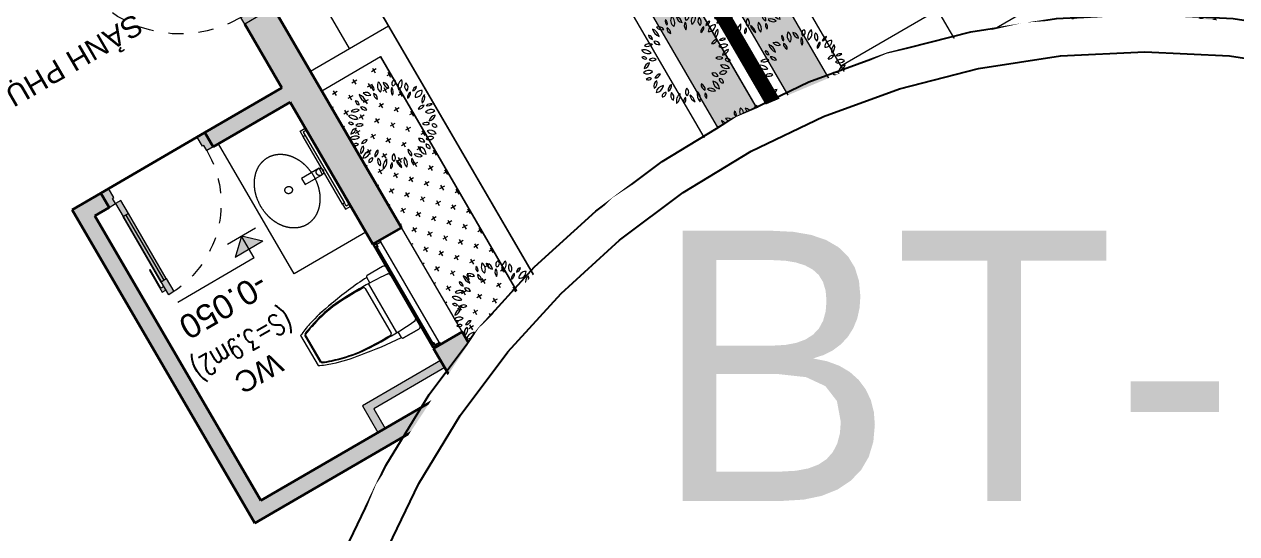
# Model space of a CAD drawing. Header units: millimetres. Extents: x 567980 to 569372, y 2065777 to 2066674.
# Drawn here: x 568848.76 to 568856.81, y 2066278.43 to 2066281.82 of the extents above; entities that cross this region are included whole.
import ezdxf
from ezdxf.enums import TextEntityAlignment as Align
from ezdxf.xclip import XClip

# ---------------------------------------------------------------- set-up
doc = ezdxf.new("R2010")
doc.units = ezdxf.units.MM
for name, pattern in [('CENTER', [3, 1.5, -0.5, 0.5, -0.5]), ('DOT', [0.25, 0, -0.25]), ('HIDDEN', [0.75, 0.5, -0.25])]:
    doc.linetypes.add(name, pattern=pattern)
for name, color, linetype, lineweight in [('A-DIM', 251, 'Continuous', 15), ('A-HATCH', 251, 'Continuous', 5), ('A-KY HIEU', 34, 'Continuous', 20), ('A-TEXT', 7, 'Continuous', 18), ('A-TUONG', 255, 'Continuous', 35), ('boDnv', 54, 'Continuous', 25), ('E- CHU THICH', 162, 'Continuous', 13), ('E- RANH GIOI', 1, 'CENTER', 13), ('E- THAY', 9, 'Continuous', 20), ('E-Manh', 251, 'Continuous', 13), ('E-NoiThat', 32, 'Continuous', 9), ('i_Cay', 114, 'Continuous', 13), ('i_Hatch', 250, 'Continuous', 13), ('i_ThietBi', 32, 'Continuous', 13), ('LD-CUA', 146, 'Continuous', 13), ('LD-THAY', 9, 'Continuous', 13)]:
    doc.layers.add(name, color=color, linetype=linetype, lineweight=lineweight)
for name, color, linetype in [('ChiaLo', 128, 'CENTER'), ('ghi_chu', 7, 'Continuous'), ('loKBT', 42, 'Continuous'), ('text', 7, 'Continuous')]:
    doc.layers.add(name, color=color, linetype=linetype)
doc.styles.add('A1-arial', font='arial.ttf')
doc.styles.add('AA - Arial - Regular', font='arial.ttf', dxfattribs={"height": 250})
doc.styles.add('avh', font='')
doc.styles.add('Dim roman', font='romans.shx', dxfattribs={"width": 0.7})
doc.styles.get('avh').set_extended_font_data('.VnAvantH')

# ---------------------------------------------------------------- blocks, each defined once
blk = doc.blocks.new('NEN')
at = {"layer": 'ChiaLo', "ltscale": 5}
blk.add_lwpolyline([(169.5281, -113.2139), (149.4129, -78.6397)], dxfattribs=at)
at = {"layer": 'loKBT'}
for points in [[(160.2174, -72.3537), (149.4129, -78.6397), (159.4705, -95.9268), (170.2749, -89.6408)], [(149.4129, -78.6397), (138.6084, -84.9257), (148.666, -102.2128), (159.4705, -95.9268)]]:
    blk.add_lwpolyline(points, close=True, dxfattribs=at)
blk = doc.blocks.new('BT-02')
at = {"layer": 'loKBT'}
for points in [[(7680060.1, 959879), (7680060.1, 979879), (7667560.1, 979879), (7667560.1, 959879), (7680060.1, 959879)], [(7692560.1, 959879), (7692560.1, 979879), (7680060.1, 979879), (7680060.1, 959879), (7692560.1, 959879)]]:
    blk.add_lwpolyline(points, dxfattribs=at)
for points in [[(7680060.1, 979879), (7667560.1, 979879), (7667560.1, 959879), (7680060.1, 959879)], [(7667560.1, 959879), (7680060.1, 959879), (7680060.1, 979879), (7667560.1, 979879)], [(7692560.1, 979879), (7680060.1, 979879), (7680060.1, 959879), (7692560.1, 959879)], [(7680060.1, 959879), (7692560.1, 959879), (7692560.1, 979879), (7680060.1, 979879)]]:
    blk.add_lwpolyline(points, close=True, dxfattribs=at)
blk = doc.blocks.new('*U459')
h = blk.add_hatch(color=254)
h.dxf.hatch_style = 1
h.paths.add_polyline_path([(21.7, 494.5), (21.7, 664.1), (50, 664.1), (50, 635.9), (27.4, 635.9), (27.4, 494.5)])
h = blk.add_hatch(color=253)
h.dxf.hatch_style = 1
h.paths.add_polyline_path([(50, 100), (90, 100), (90, 0), (50, 0)])
h.paths.add_polyline_path([(50, 600), (90, 600), (90, 700), (50, 700)])
h = blk.add_hatch(color=254)
h.dxf.hatch_style = 1
h.paths.add_polyline_path([(90, 100), (50, 100), (50, 600), (90, 600)])
h = blk.add_hatch(color=253)
h.dxf.hatch_style = 1
h.paths.add_polyline_path([(0, 0), (50, 0), (50, -40), (60, -40), (60, -110), (0, -110)])
h = blk.add_hatch(color=253)
h.dxf.hatch_style = 1
h.paths.add_polyline_path([(800, 0), (750, 0), (750, -40), (740, -40), (740, -110), (800, -110)])
for p, q in [((70, 100), (70, 600)), ((90, 600), (90, 100))]:
    blk.add_line(p, q)
for points in [[(21.7, 494.5), (21.7, 664.1), (50, 664.1), (50, 635.9), (27.4, 635.9), (27.4, 494.5)], [(90, 100), (50, 100), (50, 600), (90, 600)], [(0, 0), (50, 0), (50, -40), (60, -40), (60, -110), (0, -110)], [(800, 0), (750, 0), (750, -40), (740, -40), (740, -110), (800, -110)]]:
    blk.add_lwpolyline(points, close=True)
for points in [[(50, 600), (90, 600), (90, 700), (50, 700), (50, 600)], [(50, 602.9), (50, 100)], [(50, 100), (90, 100), (90, 0), (50, 0), (50, 100)]]:
    blk.add_lwpolyline(points)
at = {"linetype": 'HIDDEN', "ltscale": 30}
blk.add_arc((50, 0), 700, 0, 90, dxfattribs=at)
blk = doc.blocks.new('A$C01E237DA')
at = {"layer": 'i_ThietBi'}
for p, q in [((124, 759.1), (-119.8, 759.1)), ((-106.9, 731.5), (111, 731.5)), ((-106.9, 726.5), (111.1, 726.5)), ((182.1, 201.7), (-180.3, 202.2)), ((182.1, 201.7), (-180.3, 202.2)), ((-253.4, 20), (-253.2, 144.2)), ((-243.2, 154.2), (-197, 154.2)), ((-243.2, 154.2), (-197, 154.2)), ((-197, 164.9), (199.5, 165)), ((-197, 164.9), (199.5, 165)), ((199.2, 154.3), (243.6, 154.2)), ((199.2, 154.3), (243.6, 154.2))]:
    blk.add_line(p, q, dxfattribs=at)
blk.add_lwpolyline([(-253.4, 20, 0.414644), (-233.4, 0), (233.4, 0, 0.413784), (253.4, 20), (253.6, 144.2, 0.414214), (243.6, 154.2, 0.030719), (207.3, 462.5, 0.045974), (160.7, 664.8, 0.040862), (124, 759.1), (-119.8, 759.1, 0.042274), (-157.5, 665.3, 0.045977), (-204.6, 463.1, 0.030636), (-243.2, 154.2, 0.414214), (-253.2, 144.2), (-253.4, 20, 0.414214), (-233.4, 0)], format="xyb", dxfattribs=at)
for centre, radius, start, end in [((415.2, 489.4), 599.1, 153.2435, 162.92628), ((406.7, 490.6), 573.1, 155.80816, 162.78771), ((406.7, 490.6), 573.1, 155.80816, 162.78771), ((406.7, 490.6), 568.1, 155.80283, 162.78385), ((406.7, 490.6), 568.1, 155.80283, 162.78385), ((-106.9, 721.5), 10, 89.55523, 156.43024), ((-106.9, 721.5), 10, 89.55523, 156.43024), ((-106.9, 721.5), 5, 89.55523, 156.43024), ((-106.9, 721.5), 5, 89.55523, 156.43024), ((110.9, 721.5), 10, 23.56976, 90.44477), ((110.9, 721.5), 5, 23.56976, 90.44477), ((110.9, 721.5), 5, 23.56976, 90.44477), ((-433.6, 487.7), 597.6, 16.5948, 23.25705), ((-433.6, 487.7), 602.6, 16.5948, 23.24139), ((-433.6, 487.7), 620.1, 16.5948, 25.95448), ((915.9, 308.6), 1131.2, 161.61772, 172.14741), ((916.1, 308.6), 1113.8, 161.57806, 172.13032), ((916.1, 308.6), 1113.8, 161.57806, 172.13032), ((916.1, 308.6), 1108.9, 161.58782, 172.13456), ((916.1, 308.6), 1108.9, 161.58782, 172.13456), ((-914.1, 310.9), 1109, 7.71359, 18.25965), ((-914.1, 310.9), 1109, 7.71359, 18.25965), ((-914.4, 301.2), 1117.4, 8.20066, 18.73607), ((-914.4, 301.2), 1117.4, 8.20066, 18.73607), ((-913.9, 310.9), 1131.3, 7.70044, 18.22946), ((2294.4, -5.6), 2542.6, 169.37609, 176.3952), ((2288.4, 231.5), 2486.5, 174.70162, 184.95356), ((2288.4, 231.5), 2486.5, 174.70162, 184.95356), ((2278.2, 257.2), 2468.9, 175.28213, 181.04876), ((2278.2, 257.2), 2468.9, 175.28213, 181.04876), ((-2276.2, 263.9), 2468.9, 358.78296, 4.54959), ((-2276.2, 263.9), 2468.9, 358.78296, 4.54959), ((-2278, 246.3), 2478.9, 354.71523, 4.95994), ((-2278, 246.3), 2478.9, 354.71523, 4.95994), ((-2281.4, 13), 2528.9, 3.2004, 10.23848), ((-180.3, 212.2), 10, 181.04876, 269.91586), ((-180.3, 212.2), 10, 181.04876, 269.91586), ((182.1, 211.7), 10, 269.91586, 358.78296), ((182.1, 211.7), 10, 269.91586, 358.78296), ((-243.2, 144.2), 10, 89.91586, 179.91586), ((243.6, 144.2), 10, 359.91586, 89.91586), ((-169.1, 19.8), 20, 179.91586, 269.91586), ((-169.1, 19.8), 20, 179.91586, 269.91586), ((170.4, 20), 20, 269.91586, 359.91586), ((170.4, 20), 20, 269.91586, 359.91586)]:
    blk.add_arc(centre, radius, start, end, dxfattribs=at)
blk = doc.blocks.new('lvb11')
at = {"layer": 'E-NoiThat'}
for p, q in [((-299.4, -40), (-299.4, 0)), ((-299.4, 0), (-284.4, 0)), ((-299.4, 0), (299.4, 0)), ((-284.4, 0), (-284.4, -25)), ((299.4, 0), (284.4, 0)), ((284.4, 0), (284.4, -25)), ((299.4, -40), (299.4, 0)), ((-259.4, -40), (-299.4, -40)), ((-284.4, -25), (-259.4, -25)), ((-259.4, -25), (259.4, -25)), ((-259.4, -40), (-259.4, -25)), ((-259.4, -25), (-259.4, -40)), ((259.4, -40), (-259.4, -40)), ((-23.7, -55.3), (-23.7, -189.4)), ((23.7, -55.3), (-23.7, -55.3)), ((23.7, -189.4), (23.7, -55.3)), ((259.4, -25), (259.4, -40)), ((284.4, -25), (259.4, -25)), ((259.4, -25), (259.4, -40)), ((259.4, -40), (299.4, -40)), ((-23.7, -189.4), (23.7, -189.4))]:
    blk.add_line(p, q, dxfattribs=at)
for points, knots in [([(-0.2, -37), (-6.6, -37), (-12.1, -40.4), (-17.7, -43.7), (-20.9, -49.5), (-24.1, -55.3), (-24.1, -62), (-24.1, -68.7), (-20.9, -74.5), (-17.7, -80.3), (-12.1, -83.7), (-6.6, -87), (-0.2, -87), (6.2, -87), (11.8, -83.7), (17.3, -80.3), (20.5, -74.5), (23.7, -68.7), (23.7, -62), (23.7, -55.3), (20.5, -49.5), (17.3, -43.7), (11.8, -40.4), (6.2, -37), (-0.2, -37)], [0, 0, 0, 0.083333, 0.083333, 0.166667, 0.166667, 0.25, 0.25, 0.333333, 0.333333, 0.416667, 0.416667, 0.5, 0.5, 0.583333, 0.583333, 0.666667, 0.666667, 0.75, 0.75, 0.833333, 0.833333, 0.916667, 0.916667, 1, 1, 1]), ([(-257, -307.6), (-254.5, -274), (-242.1, -246.3), (-229.8, -218.7), (-206.6, -194), (-183.5, -169.3), (-152, -151.2), (-120.6, -133.1), (-85.3, -123.4), (-50.1, -113.8), (-7.4, -111.7)], [0.5033939, 0.5033939, 0.5033939, 0.5516063, 0.5516063, 0.5998188, 0.5998188, 0.6480313, 0.6480313, 0.6962437, 0.6962437, 0.7444562, 0.7444562, 0.7444562]), ([(9.1, -111.7), (51.9, -113.8), (87.2, -123.4), (122.4, -133.1), (153.9, -151.3), (185.3, -169.4), (208.5, -194.1), (231.6, -218.8), (243.8, -246.4), (256.1, -274.1), (258.8, -307.6)], [0.7538041, 0.7538041, 0.7538041, 0.8021085, 0.8021085, 0.8504129, 0.8504129, 0.8987173, 0.8987173, 0.9470217, 0.9470217, 0.9953261, 0.9953261, 0.9953261]), ([(-7.4, -516.4), (-50.2, -514.4), (-85.5, -504.7), (-120.7, -495), (-152.2, -476.9), (-183.6, -458.7), (-206.7, -434), (-229.8, -409.3), (-242.1, -381.7), (-254.4, -354.1), (-257, -320.6)], [0.2537819, 0.2537819, 0.2537819, 0.3018441, 0.3018441, 0.3499063, 0.3499063, 0.3979685, 0.3979685, 0.4460307, 0.4460307, 0.4940929, 0.4940929, 0.4940929]), ([(-0.2, -277), (-6.6, -277), (-12.1, -280.4), (-17.7, -283.7), (-20.9, -289.5), (-24.1, -295.3), (-24.1, -302), (-24.1, -308.7), (-20.9, -314.5), (-17.7, -320.3), (-12.1, -323.7), (-6.6, -327), (-0.2, -327), (6.2, -327), (11.8, -323.7), (17.3, -320.3), (20.5, -314.5), (23.7, -308.7), (23.7, -302), (23.7, -295.3), (20.5, -289.5), (17.3, -283.7), (11.8, -280.4), (6.2, -277), (-0.2, -277)], [0, 0, 0, 0.083333, 0.083333, 0.166667, 0.166667, 0.25, 0.25, 0.333333, 0.333333, 0.416667, 0.416667, 0.5, 0.5, 0.583333, 0.583333, 0.666667, 0.666667, 0.75, 0.75, 0.833333, 0.833333, 0.916667, 0.916667, 1, 1, 1]), ([(258.8, -320.6), (256.2, -354.2), (243.8, -381.8), (231.5, -409.5), (208.3, -434.2), (185.2, -458.8), (153.7, -477), (122.3, -495.1), (87.1, -504.7), (51.8, -514.3), (9.1, -516.4)], [0.0046272, 0.0046272, 0.0046272, 0.0525979, 0.0525979, 0.1005686, 0.1005686, 0.1485394, 0.1485394, 0.1965101, 0.1965101, 0.2444809, 0.2444809, 0.2444809])]:
    blk.add_open_spline(points, degree=2, knots=knots, dxfattribs=at)
for points in [[(-7.4, -111.7), (0.9, -111.7), (9.1, -111.7)], [(-257, -320.6), (-257, -314.1), (-257, -307.6)], [(258.8, -307.6), (258.8, -310.8), (258.8, -314.1)], [(258.8, -314.1), (258.8, -317.3), (258.8, -320.6)], [(9.1, -516.4), (0.9, -516.4), (-7.4, -516.4)]]:
    blk.add_open_spline(points, degree=2, dxfattribs=at)
blk = doc.blocks.new('mb-cay40')
at = {"color": 0, "linetype": 'ByBlock'}
for centre, radius, start, end in [((-427, 694), 54.1, 146.8151, 244.0193), ((-496, 675), 54.1, 326.8151, 64.0193), ((-300, 710), 100, 149.4737, 231.7586), ((-448, 683), 100, 329.4737, 51.7586), ((-231, 779), 98.1, 192.306, 259.6849), ((-344, 662), 98.1, 12.306, 79.6849), ((-148, 638), 79.7, 145.5248, 220.8327), ((-273, 631), 79.7, 325.5248, 40.8327), ((-136, 737), 62.9, 125.4093, 202.7101), ((-231, 764), 62.9, 305.4093, 22.7101), ((16, 684), 137, 133.8117, 194.3077), ((-211, 749), 137, 313.8117, 14.3077), ((113, 711), 137, 163.4642, 212.7906), ((-134, 676), 137, 343.4642, 32.7906), ((138, 616), 80.6, 104.1004, 168.465), ((40, 710), 80.6, 284.1004, 348.465), ((230, 506), 141, 100.3005, 160.4476), ((72, 692), 141, 280.3005, 340.4476), ((-654, 503), 44.2, 163.4933, 274.4697), ((-693, 471), 44.2, 343.4933, 94.4697), ((-542, 597), 98.1, 183.3189, 263.1904), ((-651, 494), 98.1, 3.3189, 83.1904), ((-554, 556), 69.9, 25.4537, 116.6852), ((-522, 648), 69.9, 205.4537, 296.6852), ((-390, 597), 66.9, 168.8066, 257.6391), ((-470, 545), 66.9, 348.8066, 77.6391), ((49, 562), 68.8, 103.8914, 198.9039), ((-33, 607), 68.8, 283.8914, 18.9039), ((260, 521), 76.9, 122.5817, 207.18), ((150, 551), 76.9, 302.5817, 27.18), ((-680, 301), 102, 69.7201, 135.6489), ((-718, 468), 102, 249.7201, 315.6489), ((-620, 357), 75.8, 22.5723, 98.3335), ((-561, 461), 75.8, 202.5723, 278.3335), ((213, 369), 79.6, 86.0282, 161.3698), ((143, 474), 79.6, 266.0282, 341.3698), ((320, 284), 110, 64.7353, 140.5781), ((282, 453), 110, 244.7353, 320.5781), ((300, 426), 53.5, 59.9815, 155.6676), ((278, 494), 53.5, 239.9815, 335.6676), ((-767, 152), 75.6, 44.2576, 108.5927), ((-736, 277), 75.6, 224.2576, 288.5927), ((-743, 226), 96, 30.9482, 110.5784), ((-695, 365), 96, 210.9482, 290.5784), ((-638, 119), 83.9, 60.5095, 129.292), ((-649, 257), 83.9, 240.5095, 309.292), ((243, 141), 78, 58.8748, 131.2135), ((232, 267), 78, 238.8748, 311.2135), ((359, 242), 79.1, 90.2529, 173.5221), ((280, 330), 79.1, 270.2529, 353.5221), ((344, 142), 53.6, 28.1981, 112.1918), ((371, 217), 53.6, 208.1981, 292.1918), ((-787, 176), 111, 280.8762, 345.4479), ((-659, 40), 111, 100.8762, 165.4479), ((-690, -39), 87.4, 54.9745, 151.3792), ((-716, 74), 87.4, 234.9745, 331.3792), ((159, -75), 77.3, 28.8072, 103.9199), ((208, 37), 77.3, 208.8072, 283.9199), ((314, -59), 90.4, 71.3712, 141.7535), ((272, 83), 90.4, 251.3712, 321.7535), ((293, 25), 97.6, 29.1952, 106.7189), ((350, 166), 97.6, 209.1952, 286.7189), ((-675, -123), 70, 71.8192, 140.0818), ((-707, -12), 70, 251.8192, 320.0818), ((-557, -163), 78, 113.4753, 203.456), ((-660, -123), 78, 293.4753, 23.456), ((-617, 21), 75, 267.1724, 337.2365), ((-551, -83), 75, 87.1724, 157.2365), ((-342, -221), 95.9, 122.8873, 186.7253), ((-489, -152), 95.9, 302.8873, 6.7253), ((-19, -211), 70.3, 353.65, 74.6514), ((70, -151), 70.3, 173.65, 254.6514), ((133, -213), 116, 6.5487, 76.8911), ((275, -87), 116, 186.5487, 256.8911), ((243, -118), 50.7, 359.2557, 87.6287), ((296, -68), 50.7, 179.2557, 267.6287), ((-605, -147), 107, 271.6328, 352.0268), ((-496, -269), 107, 91.6328, 172.0268), ((-473, -294), 49.3, 76.5419, 193.4774), ((-509, -257), 49.3, 256.5419, 13.4774), ((-314, -281), 91.1, 159.117, 230.3606), ((-457, -318), 91.1, 339.117, 50.3606), ((-220, -348), 109, 122.117, 201.7275), ((-379, -297), 109, 302.117, 21.7275), ((-170, -364), 62.5, 129.7475, 206.0709), ((-267, -343), 62.5, 309.7475, 26.0709), ((-133, -236), 75.4, 148.7877, 221.5977), ((-253, -247), 75.4, 328.7877, 41.5977), ((-160, -372), 84.6, 5.3196, 80.419), ((-61, -281), 84.6, 185.3196, 260.419), ((100, -278), 148, 165.2071, 218.3217), ((-159, -332), 148, 345.2071, 38.3217), ((110, -276), 64.3, 156.7754, 231.288), ((11, -301), 64.3, 336.7754, 51.288), ((113, -290), 96.7, 38.6962, 106.2415), ((162, -137), 96.7, 218.6962, 286.2415)]:
    blk.add_arc(centre, radius, start, end, dxfattribs=at)
blk = doc.blocks.new('*U486')
h = blk.add_hatch(color=254)
h.dxf.hatch_style = 1
h.paths.add_polyline_path([(21.7, 594.5), (21.7, 764.1), (50, 764.1), (50, 735.9), (27.4, 735.9), (27.4, 594.5)])
h = blk.add_hatch(color=253)
h.dxf.hatch_style = 1
h.paths.add_polyline_path([(50, 100), (90, 100), (90, 0), (50, 0)])
h.paths.add_polyline_path([(50, 700), (90, 700), (90, 800), (50, 800)])
h = blk.add_hatch(color=254)
h.dxf.hatch_style = 1
h.paths.add_polyline_path([(90, 100), (50, 100), (50, 700), (90, 700)])
h = blk.add_hatch(color=253)
h.dxf.hatch_style = 1
h.paths.add_polyline_path([(0, 0), (50, 0), (50, -40), (60, -40), (60, -220), (0, -220)])
h = blk.add_hatch(color=253)
h.dxf.hatch_style = 1
h.paths.add_polyline_path([(900, 0), (850, 0), (850, -40), (840, -40), (840, -220), (900, -220)])
for p, q in [((70, 100), (70, 700)), ((90, 700), (90, 100))]:
    blk.add_line(p, q)
for points in [[(21.7, 594.5), (21.7, 764.1), (50, 764.1), (50, 735.9), (27.4, 735.9), (27.4, 594.5)], [(90, 100), (50, 100), (50, 700), (90, 700)], [(0, 0), (50, 0), (50, -40), (60, -40), (60, -220), (0, -220)], [(900, 0), (850, 0), (850, -40), (840, -40), (840, -220), (900, -220)]]:
    blk.add_lwpolyline(points, close=True)
for points in [[(50, 700), (90, 700), (90, 800), (50, 800), (50, 700)], [(50, 702.9), (50, 100)], [(50, 100), (90, 100), (90, 0), (50, 0), (50, 100)]]:
    blk.add_lwpolyline(points)
at = {"linetype": 'HIDDEN', "ltscale": 30}
blk.add_arc((50, 0), 800, 0, 90, dxfattribs=at)
blk = doc.blocks.new('cotxaytho')
at = {"layer": 'A-KY HIEU'}
h = blk.add_hatch(color=256, dxfattribs=at)
h.paths.add_polyline_path([(200, 188), (0, 188), (0, 0)])
h.paths.add_polyline_path([(0, 188), (-200, 188), (0, 0)])
for p, q in [((0, 312), (0, 0)), ((0, 312), (1100, 312)), ((-200, 188), (0, 0)), ((-200, 188), (200, 188)), ((0, 0), (200, 188)), ((-200, 0), (200, 0))]:
    blk.add_line(p, q, dxfattribs=at)
at = {"color": 6, "style": 'A1-arial'}
blk.add_attdef('-0.050', (35, 402), '', height=250, dxfattribs=at)
blk = doc.blocks.new('kkkk')
h = blk.add_hatch(color=250)
edge = h.paths.add_edge_path()
edge.add_line((333058.8, 105336.6), (333060.3, 105336.6))
edge.add_line((333060.3, 105336.6), (333060.3, 105341.6))
edge.add_line((333060.3, 105341.6), (333061.8, 105341.6))
edge.add_line((333061.8, 105341.6), (333061.8, 105371.6))
edge.add_line((333061.8, 105371.6), (333027.5, 105371.6))
edge.add_line((333027.5, 105371.6), (333027.5, 105386.6))
edge.add_line((333027.5, 105386.6), (333022.2, 105386.6))
edge.add_line((333022.2, 105386.6), (333022.2, 105383.6))
edge.add_line((333022.2, 105383.6), (333023.7, 105383.6))
edge.add_line((333023.7, 105383.6), (333023.7, 105385.1))
edge.add_line((333023.7, 105385.1), (333026, 105385.1))
edge.add_line((333026, 105385.1), (333026, 105378.1))
edge.add_line((333026, 105378.1), (333023.7, 105378.1))
edge.add_line((333023.7, 105378.1), (333023.7, 105379.6))
edge.add_line((333023.7, 105379.6), (333022.2, 105379.6))
edge.add_line((333022.2, 105379.6), (333022.2, 105376.6))
edge.add_line((333022.2, 105376.6), (333026, 105376.6))
edge.add_line((333026, 105376.6), (333026, 105371.6))
edge.add_line((333026, 105371.6), (332991.8, 105371.6))
edge.add_line((332991.8, 105371.6), (332991.8, 105341.6))
edge.add_line((332991.8, 105341.6), (332993.3, 105341.6))
edge.add_line((332993.3, 105341.6), (332993.3, 105336.6))
edge.add_line((332993.3, 105336.6), (332994.8, 105336.6))
edge.add_line((332994.8, 105336.6), (332994.8, 105341.6))
edge.add_line((332994.8, 105341.6), (333002.3, 105341.6))
edge.add_line((333002.3, 105341.6), (333002.3, 105343.1))
edge.add_line((333002.3, 105343.1), (332993.3, 105343.1))
edge.add_line((332993.3, 105343.1), (332993.3, 105370.1))
edge.add_line((332993.3, 105370.1), (333006.9, 105370.1))
edge.add_arc((333010, 105367.6), 3.97, 141.52264, 210)
edge.add_line((333006.6, 105365.7), (333007.9, 105366.4))
edge.add_arc((333010, 105367.6), 2.47, -390, -150, ccw=False)
edge.add_line((333012.1, 105366.4), (333013.4, 105365.7))
edge.add_arc((333010, 105367.6), 3.97, -30, 38.47736)
edge.add_line((333013.1, 105370.1), (333040.4, 105370.1))
edge.add_arc((333043.5, 105367.6), 3.97, 141.52264, 210)
edge.add_line((333040.1, 105365.7), (333041.4, 105366.4))
edge.add_arc((333043.5, 105367.6), 2.47, -390, -150, ccw=False)
edge.add_line((333045.6, 105366.4), (333046.9, 105365.7))
edge.add_arc((333043.5, 105367.6), 3.97, -30, 38.47736)
edge.add_line((333046.6, 105370.1), (333060.3, 105370.1))
edge.add_line((333060.3, 105370.1), (333060.3, 105343.1))
edge.add_line((333060.3, 105343.1), (333051.3, 105343.1))
edge.add_line((333051.3, 105343.1), (333051.3, 105341.6))
edge.add_line((333051.3, 105341.6), (333058.8, 105341.6))
edge.add_line((333058.8, 105341.6), (333058.8, 105336.6))
blk.add_lwpolyline([(333026, 105378.1), (333026, 105385.1), (333023.7, 105385.1), (333023.7, 105383.6), (333022.2, 105383.6), (333022.2, 105386.6), (333027.5, 105386.6), (333027.5, 105371.6), (333061.8, 105371.6), (333061.8, 105341.6), (333060.3, 105341.6), (333060.3, 105336.6), (333058.8, 105336.6), (333058.8, 105341.6), (333051.3, 105341.6), (333051.3, 105343.1), (333060.3, 105343.1), (333060.3, 105370.1), (333046.6, 105370.1, -0.30801), (333046.9, 105365.7), (333045.6, 105366.4, 1.732051), (333041.4, 105366.4), (333040.1, 105365.7, -0.30801), (333040.4, 105370.1), (333013.1, 105370.1, -0.30801), (333013.4, 105365.7), (333012.1, 105366.4, 1.732051), (333007.9, 105366.4), (333006.6, 105365.7, -0.30801), (333006.9, 105370.1), (332993.3, 105370.1), (332993.3, 105343.1), (333002.3, 105343.1), (333002.3, 105341.6), (332994.8, 105341.6), (332994.8, 105336.6), (332993.3, 105336.6), (332993.3, 105341.6), (332991.8, 105341.6), (332991.8, 105371.6), (333026, 105371.6), (333026, 105376.6), (333022.2, 105376.6), (333022.2, 105379.6), (333023.7, 105379.6), (333023.7, 105378.1)], format="xyb", close=True)
blk = doc.blocks.new('ccccc')
h = blk.add_hatch(color=250)
h.paths.add_polyline_path([(333034.3, 105325.3), (333084.3, 105325.3), (333084.3, 105326.8), (333077.7, 105326.8), (333077.7, 105353.8), (333084.3, 105353.8), (333084.3, 105355.3), (333034.3, 105355.3), (333034.3, 105346.7), (333035.8, 105346.7), (333035.8, 105353.8), (333052.1, 105353.8), (333052.1, 105326.8), (333035.8, 105326.8), (333035.8, 105333.9), (333034.3, 105333.9)])
h.paths.add_polyline_path([(333053.6, 105326.8), (333053.6, 105353.8), (333076.2, 105353.8), (333076.2, 105326.8)], flags=16)
for p, q in [((333034.3, 105346.7), (333035.8, 105346.7)), ((333034.3, 105333.9), (333035.8, 105333.9)), ((333052.1, 105353.8), (333052.1, 105326.8)), ((333053.6, 105353.8), (333053.6, 105326.8)), ((333076.2, 105353.8), (333076.2, 105326.8)), ((333077.7, 105353.8), (333077.7, 105326.8)), ((333084.3, 105355.3), (333084.3, 105353.8)), ((333084.3, 105326.8), (333084.3, 105325.3))]:
    blk.add_line(p, q)
for points in [[(333084.3, 105355.3), (333034.3, 105355.3), (333034.3, 105346.7)], [(333034.3, 105333.9), (333034.3, 105325.3), (333084.3, 105325.3)], [(333052.1, 105353.8), (333035.8, 105353.8), (333035.8, 105346.7)], [(333035.8, 105333.9), (333035.8, 105326.8), (333052.1, 105326.8)], [(333076.2, 105353.8), (333053.6, 105353.8)], [(333053.6, 105326.8), (333076.2, 105326.8)], [(333084.3, 105353.8), (333077.7, 105353.8)], [(333077.7, 105326.8), (333084.3, 105326.8)]]:
    blk.add_lwpolyline(points)
blk = doc.blocks.new('dasdsd')
at = {"linetype": 'HIDDEN', "ltscale": 0.05}
for p, q in [((-10, -16), (-10, 0)), ((10, 0), (-10, 0)), ((10, -16), (10, 0)), ((-16, -19), (-108, -23)), ((-10, -16), (-15, -19)), ((10, -16), (-10, -16))]:
    blk.add_line(p, q, dxfattribs=at)
for centre, radius, start, end in [((-106, -28), 5.22, 108.2433, 251.7567), ((-41, 287), 327, 258.1752, 278.8996), ((-16, -17), 1.95, 270, 297.1927), ((-10, -18), 1.95, 90, 117.1927), ((10, -26), 10.1, 270, 90)]:
    blk.add_arc(centre, radius, start, end, dxfattribs=at)
blk = doc.blocks.new('fffsf')
h = blk.add_hatch(color=250)
h.paths.add_polyline_path([(333183.8, 105395.8), (333133.8, 105395.8), (333133.8, 105394.3), (333140.5, 105394.3), (333140.5, 105367.3), (333133.8, 105367.3), (333133.8, 105364.3), (333118.8, 105364.3), (333118.8, 105361.3), (333135.3, 105361.3), (333135.3, 105365.8), (333183.8, 105365.8), (333183.8, 105374.4), (333182.3, 105374.4), (333182.3, 105367.3), (333166, 105367.3), (333166, 105394.3), (333182.3, 105394.3), (333182.3, 105387.2), (333183.8, 105387.2)])
h.paths.add_polyline_path([(333164.5, 105394.3), (333164.5, 105367.3), (333142, 105367.3), (333142, 105394.3)], flags=16)
for p, q in [((333133.8, 105395.8), (333133.8, 105394.3)), ((333140.5, 105394.3), (333140.5, 105367.3)), ((333142, 105394.3), (333142, 105367.3)), ((333164.5, 105394.3), (333164.5, 105367.3)), ((333166, 105394.3), (333166, 105367.3)), ((333183.8, 105387.2), (333182.3, 105387.2)), ((333183.8, 105374.4), (333182.3, 105374.4))]:
    blk.add_line(p, q)
for points in [[(333183.8, 105374.4), (333183.8, 105365.8), (333135.3, 105365.8), (333135.3, 105361.3), (333118.8, 105361.3)], [(333133.8, 105367.3), (333133.8, 105364.3), (333118.8, 105364.3), (333118.8, 105361.3)], [(333133.8, 105395.8), (333183.8, 105395.8), (333183.8, 105387.2)], [(333133.8, 105394.3), (333140.5, 105394.3)], [(333140.5, 105367.3), (333133.8, 105367.3)], [(333142, 105394.3), (333164.5, 105394.3)], [(333164.5, 105367.3), (333142, 105367.3)], [(333166, 105394.3), (333182.3, 105394.3), (333182.3, 105387.2)], [(333182.3, 105374.4), (333182.3, 105367.3), (333166, 105367.3)]]:
    blk.add_lwpolyline(points)
blk = doc.blocks.new('*U487')
for points in [[(88.4, 82.2), (88.4, 80.6), (77.2, 80.6), (77.2, 69.4), (88.4, 69.4), (88.4, 67.8, 0.240391), (91.1, 72), (80.2, 72), (80.2, 78), (91.1, 78, 0.240391)], [(847.1, 82.2), (847.1, 80.6), (858.3, 80.6), (858.3, 69.4), (847.1, 69.4), (847.1, 67.8, -0.240391), (844.4, 72), (855.3, 72), (855.3, 78), (844.4, 78, -0.240391)], [(952.9, 82.2), (952.9, 80.6), (941.7, 80.6), (941.7, 69.4), (952.9, 69.4), (952.9, 67.8, 0.240391), (955.6, 72), (944.7, 72), (944.7, 78), (955.6, 78, 0.240391)]]:
    blk.add_hatch(color=250).paths.add_polyline_path(points)
for p, q in [((897.5, 90), (44.5, 90)), ((897.5, 90), (88, 90)), ((902.5, 90), (1712, 90)), ((35, 20), (1765, 20)), ((88, 60), (897.5, 60)), ((1712, 60), (902.5, 60))]:
    blk.add_line(p, q)
for points in [[(88.4, 82.2), (88.4, 80.6), (77.2, 80.6), (77.2, 69.4), (88.4, 69.4), (88.4, 67.8, 0.240391), (91.1, 72), (80.2, 72), (80.2, 78), (91.1, 78, 0.240391)], [(847.1, 82.2), (847.1, 80.6), (858.3, 80.6), (858.3, 69.4), (847.1, 69.4), (847.1, 67.8, -0.240391), (844.4, 72), (855.3, 72), (855.3, 78), (844.4, 78, -0.240391)], [(952.9, 82.2), (952.9, 80.6), (941.7, 80.6), (941.7, 69.4), (952.9, 69.4), (952.9, 67.8, 0.240391), (955.6, 72), (944.7, 72), (944.7, 78), (955.6, 78, 0.240391)]]:
    blk.add_lwpolyline(points, format="xyb", close=True)
for points in [[(855.3, 72), (80.2, 72), (80.2, 78), (855.3, 78)], [(944.7, 72), (1719.8, 72), (1719.8, 78), (944.7, 78)]]:
    blk.add_lwpolyline(points, close=True)
at = {"rotation": 270}
blk.add_blockref('kkkk', (-105336.6, 333081.8), dxfattribs=at)
at = {"xscale": -1}
for name, p, rotation in [('ccccc', (333122.3, -105265.3), 359.9999999999902), ('fffsf', (-332231.3, 105455.8), 180.0000000001608), ('kkkk', (107136.6, 333081.8), 90)]:
    blk.add_blockref(name, p, dxfattribs=dict(at, rotation=rotation))
for p in [(-332186.8, -105265.3), (-331322.3, -105265.3)]:
    blk.add_blockref('ccccc', p)
at = {"xscale": -0.8000000000000002, "yscale": 0.8, "zscale": 0.8}
blk.add_blockref('dasdsd', (927.5, 60), dxfattribs=at)
blk = doc.blocks.new('CR')
at = {"layer": 'i_ThietBi', "ltscale": 0.5}
for p, q in [((7158371.4, 838004.4), (7158534.4, 837855.4)), ((7158637.4, 837855.4), (7158679.4, 837993.4)), ((7158592.4, 837879.4), (7158592.4, 837729.4)), ((7158525.4, 837805.4), (7158664.4, 837805.4)), ((7158371.4, 837721.4), (7158545.4, 837763.4)), ((7158550.4, 837577.4), (7158368.4, 837611.4)), ((7158591.4, 837616.4), (7158591.4, 837466.4)), ((7158556.4, 837505.4), (7158379.4, 837322.4)), ((7158524.4, 837542.4), (7158663.4, 837542.4)), ((7158618.4, 837507.4), (7158685.4, 837345.4))]:
    blk.add_line(p, q, dxfattribs=at)
for points in [[(7158297.4, 837989.4), (7158297.4, 837347, 0.414214), (7158397.4, 837247), (7158657.4, 837247, 0.414214), (7158757.4, 837347), (7158757.4, 837989.4, 0.414214), (7158657.4, 838089.4), (7158397.4, 838089.4, 0.414214)], [(7158327.4, 837964.4), (7158327.4, 837764.4, 0.414214), (7158402.4, 837689.4), (7158642.4, 837689.4, 0.414214), (7158717.4, 837764.4), (7158717.4, 837964.4, 0.414214), (7158642.4, 838039.4), (7158402.4, 838039.4, 0.414214)], [(7158327.4, 837564.4, -0.414214), (7158402.4, 837639.4), (7158642.4, 837639.4, -0.414214), (7158717.4, 837564.4), (7158717.4, 837364.4, -0.414214), (7158642.4, 837289.4), (7158402.4, 837289.4, -0.414214), (7158327.4, 837364.4)]]:
    blk.add_lwpolyline(points, format="xyb", close=True, dxfattribs=at)
for centre, radius in [((7158592.4, 837805.4), 50), ((7158591.4, 837542.4), 37.5)]:
    blk.add_circle(centre, radius, dxfattribs=at)
blk = doc.blocks.new('SFFSF')
h = blk.add_hatch(color=250)
h.paths.add_polyline_path([(339647, 104917), (339647, 104892), (339678, 104892), (339678, 104899), (339675, 104899, 1), (339675, 104897), (339677, 104897), (339677, 104893), (339663, 104893), (339663, 104916), (339677, 104916), (339677, 104912), (339675, 104912, 1), (339675, 104911), (339678, 104911), (339678, 104917)])
h.paths.add_polyline_path([(339648, 104916), (339662, 104916), (339662, 104893), (339648, 104893)], flags=16)
blk.add_lwpolyline([(339663, 104893), (339663, 104916), (339677, 104916), (339677, 104912), (339675, 104912, 1), (339675, 104911), (339678, 104911), (339678, 104917), (339647, 104917), (339647, 104892), (339678, 104892), (339678, 104899), (339675, 104899, 1), (339675, 104897), (339677, 104897), (339677, 104893)], format="xyb", close=True)
blk.add_lwpolyline([(339662, 104893), (339662, 104916), (339648, 104916), (339648, 104893)], close=True)
blk = doc.blocks.new('DDDDA')
blk.add_hatch(color=250).paths.add_polyline_path([(339344, 104971), (339344, 104969), (339333, 104969), (339333, 104958), (339344, 104958), (339344, 104957, 0.240391), (339347, 104961), (339336, 104961), (339336, 104967), (339347, 104967, 0.240391)])
blk.add_lwpolyline([(339344, 104971), (339344, 104969), (339333, 104969), (339333, 104958), (339344, 104958), (339344, 104957, 0.240391), (339347, 104961), (339336, 104961), (339336, 104967), (339347, 104967, 0.240391)], format="xyb", close=True)
blk = doc.blocks.new('*U496')
for points in [[(22, 22), (0, 22), (0, 28), (1, 28), (1, 23), (18, 23), (18, 63), (9, 63), (9, 72), (5, 74), (5, 83), (9, 86), (9, 93), (1, 93), (1, 89), (0, 89), (0, 94), (10, 94), (10, 93), (10, 91), (10, 82), (9, 82), (9, 84), (6, 82), (6, 75), (9, 73), (9, 75), (10, 75), (10, 64), (19, 64), (19, 23), (22, 23)], [(1045, 22), (1067, 22), (1067, 28), (1065, 28), (1065, 23), (1049, 23), (1049, 63), (1058, 63), (1058, 72), (1062, 74), (1062, 83), (1058, 86), (1058, 93), (1065, 93), (1065, 89), (1067, 89), (1067, 94), (1057, 94), (1057, 93), (1057, 91), (1057, 82), (1058, 82), (1058, 84), (1060, 82), (1060, 75), (1058, 73), (1058, 75), (1057, 75), (1057, 64), (1048, 64), (1048, 23), (1045, 23)]]:
    blk.add_hatch(color=250).paths.add_polyline_path(points)
for p, q in [((10, 94), (1057, 94)), ((22, 22), (1045, 22))]:
    blk.add_line(p, q)
for points in [[(9, 93), (9, 86), (5, 83), (5, 74), (9, 72), (9, 63), (18, 63), (18, 23), (1, 23), (1, 28), (0, 28), (0, 22), (22, 22), (22, 23), (19, 23), (19, 64), (10, 64), (10, 75), (9, 75), (9, 73), (6, 75), (6, 82), (9, 84), (9, 82), (10, 82), (10, 93), (10, 93), (10, 94), (0, 94), (0, 89), (1, 89), (1, 93), (9, 93)], [(1058, 93), (1058, 86), (1062, 83), (1062, 74), (1058, 72), (1058, 63), (1049, 63), (1049, 23), (1065, 23), (1065, 28), (1067, 28), (1067, 22), (1045, 22), (1045, 23), (1048, 23), (1048, 64), (1057, 64), (1057, 75), (1058, 75), (1058, 73), (1060, 75), (1060, 82), (1058, 84), (1058, 82), (1057, 82), (1057, 93), (1057, 93), (1057, 94), (1067, 94), (1067, 89), (1065, 89), (1065, 93), (1058, 93)]]:
    blk.add_lwpolyline(points)
blk.add_lwpolyline([(1031, 76), (36, 76), (36, 82), (1031, 82)], close=True)
at = {"xscale": -1, "rotation": 180}
blk.add_blockref('SFFSF', (-339635, 104983), dxfattribs=at)
blk.add_blockref('DDDDA', (-339300, -104885))
at = {"xscale": -1}
blk.add_blockref('DDDDA', (340366, -104885), dxfattribs=at)
at = {"rotation": 180}
blk.add_blockref('SFFSF', (340701, 104983), dxfattribs=at)
blk = doc.blocks.new('TANG 1 BT1')
at = {"layer": 'A-HATCH'}
h = blk.add_hatch(color=256, dxfattribs=at)
h.dxf.hatch_style = 1
h.paths.add_polyline_path([(7158834.4, 839216.9), (7158834.4, 837891.9), (7159054.4, 837891.9), (7159054.4, 839436.9), (7153914.4, 839436.9), (7153914.4, 839216.9)])
h.paths.add_polyline_path([(7150554.4, 839436.9), (7150554.3, 838368.7), (7150774.3, 838368.7), (7150774.4, 839216.9), (7151514.4, 839216.9), (7151514.4, 839436.9)])
h.paths.add_polyline_path([(7150774.3, 836568.7), (7150554.3, 836568.7), (7150554.4, 835616.9), (7151104.3, 835616.9), (7151104.3, 835319.5), (7151324.3, 835319.5), (7151324.3, 835616.9), (7152824.3, 835616.9), (7152824.3, 833426.9), (7152714.3, 833426.9), (7152714.3, 833316.9), (7152934.3, 833316.9), (7152934.3, 835726.9), (7150774.4, 835726.9)])
h.paths.add_polyline_path([(7151324.3, 834519.5), (7151104.3, 834519.5), (7151104.3, 832826.9), (7151324.3, 832826.9), (7151324.3, 833316.9), (7151914.3, 833316.9), (7151914.3, 833426.9), (7151324.3, 833426.9)])
h.paths.add_polyline_path([(7158834.4, 835616.9), (7158834.4, 834616.9), (7159054.4, 834616.9), (7159054.4, 835946.9), (7159054.4, 837091.9), (7158834.4, 837091.9), (7158834.4, 836041.9), (7158234.4, 836041.9), (7158234.4, 835726.9), (7156074.4, 835726.9), (7156074.4, 835616.9)])
h.paths.add_polyline_path([(7158834.4, 835726.9), (7158289.4, 835726.9), (7158289.4, 835986.9), (7158834.4, 835986.9)], flags=16)
h.paths.add_polyline_path([(7158434.4, 831596.9), (7158434.4, 831391.9), (7158834.4, 831391.9), (7158834.4, 827616.9), (7158354.3, 827616.9), (7158354.3, 827396.9), (7159054.4, 827396.9), (7159054.4, 832816.9), (7158834.4, 832816.9), (7158834.4, 831816.9), (7156074.4, 831816.9), (7156074.4, 831596.9)])
h.paths.add_polyline_path([(7158834.4, 831596.9), (7158834.4, 831446.9), (7158489.4, 831446.9), (7158489.4, 831596.9)], flags=16)
h.paths.add_polyline_path([(7152934.3, 831706.9), (7152934.3, 831816.9), (7151324.3, 831816.9), (7151324.3, 831926.9), (7151104.3, 831926.9), (7151104.3, 831816.9), (7150554.4, 831816.9), (7150554.4, 830866.9), (7150774.4, 830866.9), (7150774.4, 831706.9)])
h.paths.add_polyline_path([(7150554.4, 828526.9), (7150774.4, 828526.9), (7150774.4, 830066.9), (7150554.4, 830066.9)])
h.paths.add_polyline_path([(7151704.4, 827396.9), (7152404.2, 827396.9), (7152404.2, 827616.9), (7150774.4, 827616.9), (7150774.4, 827726.9), (7150554.4, 827726.9), (7150554.4, 827616.9), (7150554.4, 827396.9), (7151404.4, 827396.9), (7151404.4, 827396.9)])
h.paths.add_polyline_path([(7154604.6, 827616.9), (7154604.6, 827396.9), (7155304.4, 827396.9), (7155304.4, 827396.9), (7155604.4, 827396.9), (7156654.4, 827396.9), (7156654.4, 827616.9)])
h.paths.add_polyline_path([(7150304.3, 831816.9), (7150304.3, 831196.9), (7150554.3, 831196.9), (7150554.3, 831306.9), (7150414.3, 831306.9), (7150414.3, 831706.9), (7150554.3, 831706.9), (7150554.3, 831816.9)])
h.paths.add_polyline_path([(7150304.3, 836228.5), (7150304.3, 835616.9), (7150554.3, 835616.9), (7150554.3, 835726.9), (7150414.3, 835726.9), (7150414.3, 836118.5), (7150554.4, 836118.5), (7150554.4, 836228.5)])
h = blk.add_hatch(color=256, dxfattribs=at)
h.dxf.hatch_style = 1
h.paths.add_polyline_path([(7151924.3, 835411.9), (7151924.3, 835616.9), (7151869.3, 835616.9), (7151869.3, 835466.9), (7151324.3, 835466.9), (7151324.3, 835411.9)])
at = {"layer": 'i_Hatch', "true_color": 0x46cb3a, "transparency": 33554687}
h = blk.add_hatch(dxfattribs=at)
h.set_pattern_fill('CROSS', color=95, scale=300, double=1)
h.set_pattern_definition([(360, (-110.04, -202632.17), (75, 75), [37.5, -112.5]), (90, (-91.29, -202650.92), (-75, 75), [37.5, -112.5])])
h.paths.add_polyline_path([(7150654.3, 835616.9), (7151104.3, 835616.9), (7151104.3, 833466.9), (7150654.3, 833466.9)])
at = {"layer": 'A-TUONG'}
for p, q in [((7158834.4, 837091.9), (7159054.4, 837091.9)), ((7158834.4, 836041.9), (7158834.4, 837091.9)), ((7159054.4, 835836.9), (7159054.4, 837086.9)), ((7150774.4, 836568.7), (7150554.4, 836568.7)), ((7150554.4, 836568.7), (7150554.4, 835616.9)), ((7150774.4, 836568.7), (7150774.4, 835726.9)), ((7158834.4, 836041.9), (7158234.4, 836041.9)), ((7158834.4, 835986.9), (7158289.4, 835986.9)), ((7158834.4, 835726.9), (7158834.4, 835986.9)), ((7159054.4, 835946.9), (7159054.4, 834616.9)), ((7152934.3, 835726.9), (7150774.4, 835726.9)), ((7152934.3, 835726.9), (7152934.3, 833316.9)), ((7151104.3, 835616.9), (7150554.4, 835616.9)), ((7151104.3, 835319.5), (7151104.3, 835616.9)), ((7152824.3, 835616.9), (7151324.3, 835616.9)), ((7151324.3, 835616.9), (7151324.3, 835319.5)), ((7152824.3, 835616.9), (7152824.3, 833426.9)), ((7151324.3, 835319.5), (7151104.3, 835319.5)), ((7151104.3, 832826.9), (7151104.3, 834519.5)), ((7151324.3, 834519.5), (7151104.3, 834519.5)), ((7151324.3, 834519.5), (7151104.3, 834519.5)), ((7151324.3, 834519.5), (7151324.3, 833426.9)), ((7151914.3, 833426.9), (7151324.3, 833426.9)), ((7151914.3, 833426.9), (7151914.3, 833316.9)), ((7152824.3, 833426.9), (7152714.3, 833426.9)), ((7152714.3, 833426.9), (7152714.3, 833316.9)), ((7151914.3, 833316.9), (7151324.3, 833316.9)), ((7151324.3, 833316.9), (7151324.3, 832826.9)), ((7151914.3, 833316.9), (7152714.3, 833316.9)), ((7152934.3, 833316.9), (7152714.3, 833316.9))]:
    blk.add_line(p, q, dxfattribs=at)
for points in [[(7150554.4, 836568.7), (7150774.4, 836568.7)], [(7150554.3, 836118.5), (7150414.3, 836118.5), (7150414.3, 835726.9), (7150554.3, 835726.9), (7150554.3, 835616.9), (7150304.3, 835616.9), (7150304.3, 836228.5), (7150554.4, 836228.5), (7150554.4, 836118.5)], [(7151104.3, 835319.5), (7151104.3, 835319.5), (7151324.3, 835319.5)], [(7151324.3, 834519.5), (7151324.3, 834519.5), (7151104.3, 834519.5)]]:
    blk.add_lwpolyline(points, dxfattribs=at)
at = {"layer": 'E- CHU THICH'}
blk.add_lwpolyline([(7159799.4, 835616.8), (7159799.4, 835016.8)], dxfattribs=at)
at = {"layer": 'E- THAY'}
for p, q in [((7150554.4, 838368.7), (7150554.4, 836568.7)), ((7150774.4, 838368.7), (7150774.4, 836575.2)), ((7150504.3, 835616.9), (7150504.3, 833316.9)), ((7150654.3, 835616.9), (7150654.3, 833466.9)), ((7151104.3, 833316.9), (7150504.3, 833316.9)), ((7150504.3, 833316.9), (7150504.3, 831816.9)), ((7150804.3, 833316.9), (7150804.3, 831816.9))]:
    blk.add_line(p, q, dxfattribs=at)
blk.add_lwpolyline([(7158834.4, 837891.9), (7159054.4, 837891.9), (7159054.4, 837091.9), (7158834.4, 837091.9)], close=True, dxfattribs=at)
at = {"layer": 'E-Manh'}
blk.add_lwpolyline([(7150654.3, 835616.9), (7151104.3, 835616.9), (7151104.3, 833466.9), (7150654.3, 833466.9)], close=True, dxfattribs=at)
at = {"layer": 'E-NoiThat'}
blk.add_lwpolyline([(7151874.3, 833426.9), (7151324.3, 833426.9), (7151324.3, 834426.9), (7151874.3, 834426.9)], close=True, dxfattribs=at)
at = {"layer": 'i_Hatch', "color": 95, "true_color": 0x46cb3a, "transparency": 33554687}
blk.add_line((7151104.3, 833466.9), (7150654.3, 833466.9), dxfattribs=at)
at = {"layer": 'LD-THAY'}
for p, q in [((7151869.3, 835466.9), (7151869.3, 835616.9)), ((7151924.3, 835411.9), (7151924.3, 835616.9)), ((7151324.3, 835466.9), (7151869.3, 835466.9)), ((7151324.3, 835411.9), (7151924.3, 835411.9))]:
    blk.add_line(p, q, dxfattribs=at)
at = {"layer": 'A-KY HIEU'}
ref = blk.add_blockref('cotxaytho', (7152051.3, 834034.7), dxfattribs=dict(at, xscale=0.5333333333255725, yscale=0.5333333333255725, zscale=0.5333333333255725))
ref.add_attrib('-0.050', '-0.050', dxfattribs={"layer": 'A-TEXT', "color": 6, "height": 160, "rotation": 359.99665, "style": 'A1-arial'}).set_placement((7152069.9, 834248.9), align=Align.BOTTOM_LEFT)
at = {"layer": 'A-TUONG'}
blk.add_blockref('CR', (0, -176.3), dxfattribs=at)
at = {"layer": 'E-NoiThat', "rotation": 90}
blk.add_blockref('lvb11', (7151324.3, 833926.9), dxfattribs=at)
at = {"layer": 'i_Cay', "xscale": 0.5, "yscale": 0.5, "zscale": 0.5}
blk.add_blockref('mb-cay40', (7150919.8, 835185.9), dxfattribs=at)
at = {"layer": 'i_Hatch', "xscale": 0.9473684210526316, "yscale": 0.9473684210526316, "zscale": 0.9473684210526316, "rotation": 270.0000009201054}
blk.add_blockref('A$C01E237DA', (7151324.3, 834919.5), dxfattribs=at)
at = {"layer": 'i_Hatch', "color": 95, "true_color": 0x46cb3a, "transparency": 33554687, "xscale": 0.5, "yscale": 0.5, "zscale": 0.5}
blk.add_blockref('mb-cay40', (7150910.8, 833799.1), dxfattribs=at)
at = {"layer": 'LD-CUA', "rotation": 90}
blk.add_blockref('*U487', (7150764.7, 836568.7), dxfattribs=at)
at = {"layer": 'LD-CUA', "xscale": 0.7500000000001072, "yscale": 0.7500000000001072, "zscale": 0.7500000000001072, "rotation": 270}
for p in [(7158818.3, 837891.9), (7151253.6, 835319.5)]:
    blk.add_blockref('*U496', p, dxfattribs=at)
at = {"layer": 'LD-CUA', "xscale": -1}
blk.add_blockref('*U459', (7152714.3, 833426.9), dxfattribs=at)
at = {"layer": 'LD-CUA', "xscale": -0.9999999999999998, "rotation": 270}
blk.add_blockref('*U486', (7151324.3, 831926.9), dxfattribs=at)
at = {"layer": 'A-TEXT', "style": 'AA - Arial - Regular'}
for s, p in [('WC', (7152409.6, 834878)), ('SẢNH PHỤ', (7152424, 832465.9))]:
    blk.add_text(s, height=140, rotation=359.99665, dxfattribs=at).set_placement(p, align=Align.MIDDLE_CENTER)
at = {"layer": 'A-TEXT', "style": 'Dim roman', "width": 0.7}
blk.add_text('(S=3.9m2)', height=140, rotation=359.99665, dxfattribs=at).set_placement((7152409.6, 834659.4), align=Align.MIDDLE_CENTER)
blk = doc.blocks.new('SAN VUON BT A-BT1')
at = {"layer": 'i_Hatch', "true_color": 0x46cb3a, "transparency": 33554687}
h = blk.add_hatch(dxfattribs=at)
h.set_pattern_fill('CROSS', color=95, scale=300, double=1)
h.set_pattern_definition([(0, (2832.47, -202892.13), (75, 75), [37.5, -112.5]), (90, (2851.22, -202910.88), (-75, 75), [37.5, -112.5])])
h.paths.add_polyline_path([(7163776.9, 841296.9), (7151496.9, 841296.9), (7151496.9, 841006.9), (7163486.9, 841006.9), (7163486.9, 821856.9), (7163776.9, 821856.9)])
h.paths.add_polyline_path([(7158157.3, 822152.4), (7151786.9, 822152.4), (7151786.9, 839436.9), (7151496.9, 839436.9), (7151496.9, 821856.9), (7151496.9, 821516.9), (7158157.3, 821516.9)])
at = {"layer": 'i_Hatch', "transparency": 33554687}
h = blk.add_hatch(dxfattribs=at)
h.set_pattern_fill('DOLMIT', color=256, scale=500, angle=90, double=1)
h.set_pattern_definition([(90, (2832.47, -202862.13), (-125, 8e-15), []), (135, (2832.47, -202862.13), (-250, -250), [176.776695, -353.55339])])
h.paths.add_polyline_path([(7153136.8, 839436.9), (7153396.8, 839436.9), (7153396.9, 839436.9), (7161886.9, 839436.9), (7161886.9, 835656.8), (7163376.9, 835656.8), (7163376.9, 840926.9), (7151496.9, 840926.9), (7151496.9, 839436.8), (7153136.8, 839436.9)])
at = {"layer": 'A-DIM'}
blk.add_lwpolyline([(7153386.8, 839436.9), (7161886.9, 839436.9), (7161886.9, 827396.9), (7158436.8, 827396.9), (7158437.8, 826196.9), (7158587.8, 826196.9), (7158587.8, 825596.9), (7154087.9, 825596.9), (7154086.9, 826196.9), (7154236.9, 826196.9), (7154236.8, 827396.9), (7153386.8, 827396.9), (7153386.9, 831196.9), (7153136.8, 831196.9), (7153136.8, 831816.9), (7153336.8, 831816.9), (7153336.8, 835616.9), (7153136.8, 835616.9), (7153136.8, 836228.5), (7153386.9, 836228.5), (7153386.9, 839436.9)], dxfattribs=at)
at = {"layer": 'E- CHU THICH', "const_width": 20}
blk.add_lwpolyline([(7162389.4, 835516.8), (7162631.9, 835656.8), (7162631.9, 835656.8), (7162631.9, 835656.8), (7162874.3, 835516.8)], dxfattribs=at)
at = {"layer": 'E- RANH GIOI', "ltscale": 0.1, "const_width": 100}
blk.add_lwpolyline([(7151386.9, 821436.9), (7163886.9, 821436.9), (7163886.9, 841436.9), (7151386.9, 841436.9)], close=True, dxfattribs=at)
at = {"layer": 'E- THAY'}
for p, q in [((7163376.9, 835656.8), (7161886.9, 835656.8)), ((7163376.9, 835356.8), (7161886.9, 835356.8)), ((7163376.9, 835056.8), (7161886.9, 835056.8))]:
    blk.add_line(p, q, dxfattribs=at)
for points in [[(7153496.9, 839436.9), (7161886.9, 839436.9), (7161886.9, 827396.9)], [(7153336.8, 831816.9), (7153336.8, 835616.9), (7153136.8, 835616.9), (7153136.8, 836228.5), (7153386.9, 836228.5), (7153386.8, 839396.9)]]:
    blk.add_lwpolyline(points, dxfattribs=at)
at = {"layer": 'E-Manh'}
for p, q in [((7151496.9, 841326.9), (7151496.9, 821886.9)), ((7163486.9, 821886.9), (7163486.9, 841036.9)), ((7163376.9, 821886.9), (7163376.9, 840926.9)), ((7151786.9, 839436.9), (7151786.9, 822182.4)), ((7151896.9, 839436.9), (7151896.9, 822292.4))]:
    blk.add_line(p, q, dxfattribs=at)
for points in [[(7151496.9, 841326.9), (7151496.9, 821546.9), (7158267.3, 821546.9)], [(7163776.9, 821886.9), (7163776.9, 841326.9)], [(7163376.9, 840926.9), (7163376.9, 835656.8), (7161886.9, 835656.8), (7161886.9, 839436.9), (7153386.9, 839436.9), (7153386.9, 836228.5)]]:
    blk.add_lwpolyline(points, dxfattribs=at)
at = {"layer": 'i_Cay', "xscale": 0.5, "yscale": 0.5, "zscale": 0.5}
for p in [(7151751.3, 835156.7), (7163725.3, 834879.7), (7151841.7, 834401.7), (7163761.3, 834205.7)]:
    blk.add_blockref('mb-cay40', p, dxfattribs=at)
blk = doc.blocks.new('MBT1 BT1')
at = {"layer": 'E- RANH GIOI', "ltscale": 0.1, "const_width": 100}
blk.add_lwpolyline([(7075416.3, 1014867.5), (7087916.3, 1014867.5), (7087916.3, 1034867.5), (7075416.3, 1034867.5)], close=True, dxfattribs=at)
at = {"layer": 'E- THAY'}
blk.add_blockref('SAN VUON BT A-BT1', (-75970.5, 193430.5), dxfattribs=at)
blk.add_blockref('TANG 1 BT1', (-73138, 193430.5), dxfattribs=at)
blk = doc.blocks.new('sl')
at = {"layer": 'ghi_chu', "color": 158}
blk.add_circle((0, 0), 5.75, dxfattribs=at)
at = {"color": 158, "linetype": 'DOT'}
blk.add_wipeout([(0, 5.75), (0.9699, 5.6676), (1.8644, 5.4393), (2.4721, 5.1914), (3.1309, 4.8228), (3.7903, 4.3239), (4.4294, 3.6665), (4.9108, 2.9911), (5.2039, 2.4458), (5.5321, 1.5678), (5.6985, 0.7681), (5.75, 0), (5.6864, -0.853), (5.4961, -1.6898), (5.2327, -2.3835), (4.8253, -3.1271), (4.3832, -3.7216), (3.9298, -4.1975), (2.9937, -4.9092), (2.42, -5.216), (1.5355, -5.5412), (0.6268, -5.7157), (0, -5.75), (-0.8583, -5.6856), (-1.5941, -5.5246), (-2.409, -5.221), (-3.1394, -4.8173), (-3.7183, -4.386), (-4.3118, -3.8041), (-4.8516, -3.0862), (-5.2112, -2.4303), (-5.5241, -1.5957), (-5.6863, -0.8538), (-5.75, 0), (-5.6612, 1.0067), (-5.4882, 1.7152), (-5.12, 2.6168), (-4.4387, 3.6552), (-3.5479, 4.5249), (-2.7209, 5.0655), (-1.7205, 5.4866), (-0.8048, 5.6934)], dxfattribs=at).dxf.layer = 'ghi_chu'
at = {"layer": 'ghi_chu'}
blk.add_circle((0, 0), 5.5, dxfattribs=at)
at = {"layer": 'ghi_chu', "style": 'avh'}
for tag, height, p in [('SOLO', 1.25, (0, 2.5059)), ('DT', 1.5, (-0.0147, -0.4941))]:
    blk.add_attdef(tag, text='', height=height, dxfattribs=at).set_placement(p, align=Align.CENTER)
blk.add_attdef('MD', text='', height=1.25, dxfattribs=at).set_placement((-0.5015, -2.9965), align=Align.RIGHT)
blk.add_attdef('TC', (0.5, -3.02), '', height=1.25, dxfattribs=at)
blk = doc.blocks.new('TEM DAT')
at = {"layer": 'ghi_chu'}
ref = blk.add_blockref('sl', (254.1795, -169.5837), dxfattribs=at)
ref.add_attrib('SOLO', 'Bt-02', dxfattribs={"height": 1.8, "style": 'avh'}).set_placement((254.1795, -167.0777), align=Align.CENTER)
blk = doc.blocks.new('MA LO')
at = {"layer": 'E- RANH GIOI', "xscale": 996.6571095296216, "yscale": 996.6571095296216, "zscale": 996.6571095296216}
blk.add_blockref('TEM DAT', (-315257, 99517.2), dxfattribs=at)

msp = doc.modelspace()

# ---------------------------------------------------------------- block references
at = {"layer": 'boDnv'}
msp.add_blockref('NEN', (568697.4807, 2066371.6973), dxfattribs=at)

# ---------------------------------------------------------------- next in the draw order: block references
at = {"layer": 'loKBT', "xscale": 0.001000000000001394, "yscale": 0.001000000000001394, "zscale": 0.001000000000001394, "rotation": 30.1906983248881}
msp.add_blockref('BT-02', (562701.3455, 2061583.9472, -0.0003), dxfattribs=at)

# ---------------------------------------------------------------- next in the draw order: block references
at = {"layer": 'LD-THAY', "xscale": 0.001000000000001394, "yscale": 0.001000000000001394, "zscale": 0.001000000000001394, "rotation": 210.1906985033857}
msp.add_blockref('MBT1 BT1', (574463.0239, 2070734.6337, -0.0003), dxfattribs=at)

# ---------------------------------------------------------------- next in the draw order: block references
msp.add_blockref('MBT1 BT1', (574452.2194, 2070728.3477, -0.0003), dxfattribs=at)

# ---------------------------------------------------------------- next in the draw order: block references
at = {"layer": 'loKBT', "xscale": 0.001000000000001394, "yscale": 0.001000000000001394, "zscale": 0.001000000000001394, "rotation": 30.1906983248881}
msp.add_blockref('BT-02', (562701.3455, 2061583.9472, -0.0003), dxfattribs=at)

# ---------------------------------------------------------------- next in the draw order: block references
at = {"layer": 'LD-THAY', "xscale": 0.001000000000001394, "yscale": 0.001000000000001394, "zscale": 0.001000000000001394, "rotation": 210.1906985033857}
msp.add_blockref('MBT1 BT1', (574463.0239, 2070734.6337, -0.0003), dxfattribs=at)

# ---------------------------------------------------------------- next in the draw order: block references
msp.add_blockref('MBT1 BT1', (574452.2194, 2070728.3477, -0.0003), dxfattribs=at)

# ---------------------------------------------------------------- next in the draw order: block references
at = {"layer": 'text'}
ref = msp.add_blockref('MA LO', (568918.1305, 2066345.6546), dxfattribs=dict(at, xscale=0.001000000000001394, yscale=0.001000000000001394, zscale=0.001000000000001394))
XClip(ref).set_block_clipping_path([(-136708.084112525, -393536.3904697895), (377080.8607170582, -389718.9184806347), (377080.8607170582, 192659.0805361271), (-315505.9591197968, 196067.9597036839), (-315505.9591197968, 99448.3304035664)])

doc.saveas('drawing.dxf')
